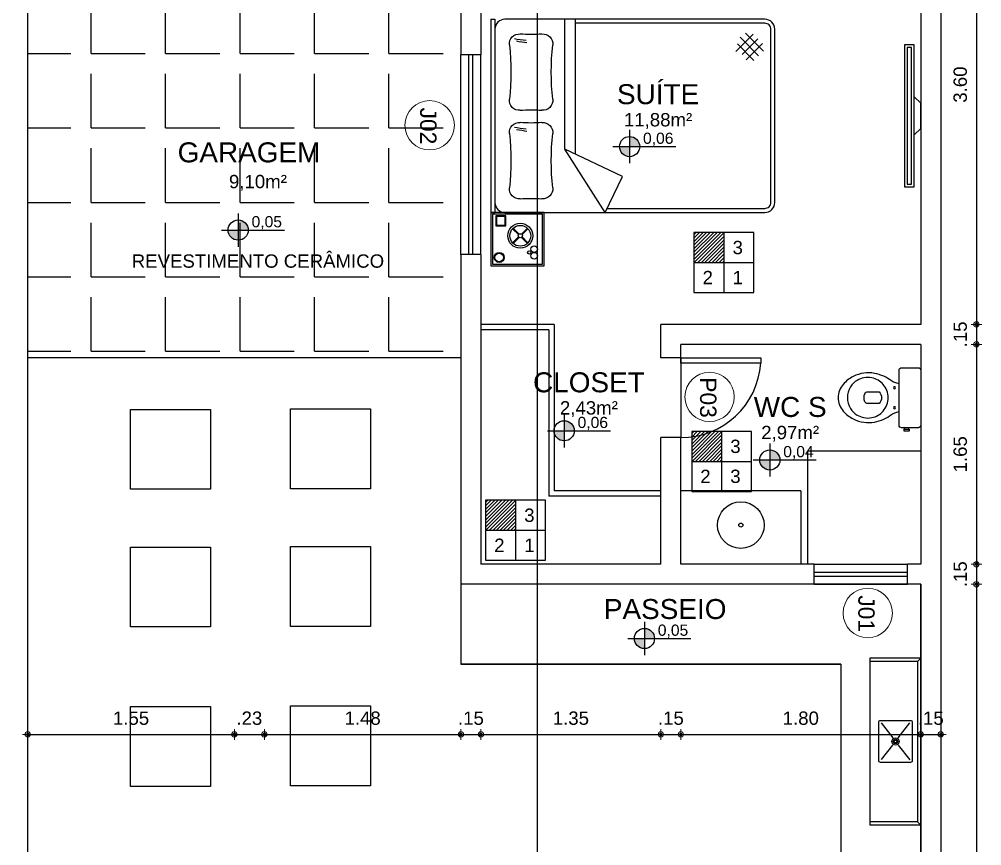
# Model space of a CAD drawing. Header units: millimetres. Extents: x 3724 to 8454, y 143 to 322.
# Drawn here: x 3729.35 to 3736.57, y 163.93 to 170.13 of the extents above; entities that cross this region are included whole.
import ezdxf
from ezdxf.enums import TextEntityAlignment as Align

# ---------------------------------------------------------------- set-up
doc = ezdxf.new("R2010")
doc.units = ezdxf.units.MM
doc.header["$LTSCALE"] = 20
doc.linetypes.add('DASHDOT2', pattern=[12.7, 6.35, -3.175, 0, -3.175])
doc.linetypes.add('HIDDEN', pattern=[9.525, 6.35, -3.175])
for name, color, linetype in [('0-COTAS', 8, 'Continuous'), ('a-pem-m', 6, 'Continuous'), ('A-PEN-08', 8, 'Continuous'), ('A-PEN-B', 5, 'Continuous'), ('A-PEN-C', 4, 'Continuous'), ('A-PEN-G', 3, 'Continuous'), ('A-PEN-M', 6, 'Continuous'), ('A-PEN-R', 1, 'Continuous'), ('BANHEIRO', 6, 'Continuous'), ('L-Texto', 30, 'Continuous'), ('MÓVEIS', 6, 'Continuous'), ('NIVEIS', 1, 'Continuous'), ('PEDRA CARIRI', 42, 'Continuous'), ('PROJEÇÃO COBERTA', 1, 'Continuous')]:
    doc.layers.add(name, color=color, linetype=linetype)
doc.layers.add('BLOCOS', color=4, linetype='Continuous', lineweight=9)
doc.layers.add('COTAS', color=53, linetype='Continuous', lineweight=9)
doc.styles.add('CARIMBO_DADOS', font='arial.ttf', dxfattribs={"height": 0.1})
doc.styles.add('REGUA80', font='arial.ttf', dxfattribs={"height": 1})
doc.styles.get("Standard").update_dxf_attribs({"font": 'ARIALUNI.TTF', "height": 0.3})
doc.styles.add('T20', font='PORT2', dxfattribs={"height": 0.2})
doc.styles.add('TEXT', font='arial.ttf')
doc.dimstyles.new('COTAS_EXTERNAS', dxfattribs={"dimtxt": 0.1, "dimasz": 0.01, "dimexe": 0, "dimexo": 0, "dimgap": 0.07, "dimtad": 1, "dimzin": 5, "dimdsep": 46, "dimtxsty": 'CARIMBO_DADOS', "dimblk1": 'CIRCULOS', "dimblk2": 'CIRCULOS', "dimsah": 1, "dimcen": 0, "dimse1": 1, "dimse2": 1, "dimclrd": 8, "dimclre": 8, "dimclrt": 230, "dimadec": 0, "dimazin": 0, "dimtfac": 100, "dimtix": 1, "dimtmove": 2, "dimatfit": 3, "dimldrblk": 'CIRCULOS', "dimfxl": 1, "dimtolj": 1, "dimtzin": 5, "dimarcsym": 0})
doc.dimstyles.get("Standard").update_dxf_attribs({"dimtxt": 0.18, "dimasz": 0.18, "dimexe": 0.18, "dimexo": 0.0625, "dimgap": 0.09, "dimtad": 0, "dimtih": 1, "dimtoh": 1, "dimdec": 4, "dimzin": 0, "dimdsep": 46, "dimtxsty": 'Standard', "dimcen": 0.09, "dimadec": 0, "dimazin": 0, "dimtfac": 1, "dimtdec": 4, "dimtofl": 0, "dimtmove": 0, "dimatfit": 3, "dimfxl": 1, "dimtolj": 1, "dimtzin": 0, "dimarcsym": 0})

# ---------------------------------------------------------------- blocks, each defined once
blk = doc.blocks.new('CamaCasal03')
at = {"layer": 'a-pem-m'}
for p, q in [((0, 0.725), (0.03, 0.725)), ((0, -0.725), (0, 0.725)), ((0.03, -0.725), (0.03, 0.725)), ((0.8563, 0.725), (0.5557, 0.2489)), ((0.8563, 0.725), (0.9866, 0.4548)), ((0.9866, 0.4548), (0.5557, 0.2489)), ((0.5557, 0.2489), (0.5557, -0.725)), ((0.6357, 0.2871), (0.6357, -0.725)), ((1.9734, -0.4155), (1.8489, -0.5401)), ((2.0387, -0.5433), (1.9146, -0.4192)), ((1.968, -0.614), (1.8369, -0.483)), ((2.0088, -0.4509), (1.8691, -0.5905)), ((2.0033, -0.5787), (1.8847, -0.46)), ((2.0441, -0.4862), (1.9099, -0.6205)), ((0, -0.725), (0.03, -0.725))]:
    blk.add_line(p, q, dxfattribs=at)
for points in [[(0.03, 0.65, -0.414214), (0.105, 0.725), (2.055, 0.725, -0.414214), (2.13, 0.65), (2.13, -0.65, -0.414214), (2.055, -0.725), (0.105, -0.725, -0.414214), (0.03, -0.65)], [(0.8707, 0.695), (2.055, 0.695, -0.414214), (2.1, 0.65), (2.1, -0.65, -0.414214), (2.055, -0.695), (0.6357, -0.695, -0.260729)]]:
    blk.add_lwpolyline(points, format="xyb", dxfattribs=at)
for centre, radius, start, end in [((0.2132, 0.5483), 0.075, 84.82719, 186.04557), ((0.301, 1.5181), 0.8988, 264.82719, 275.17281), ((0.3888, 0.5483), 0.075, 353.95443, 95.17281), ((-1.7863, 0.3366), 1.9357, 353.95443, 6.04557), ((2.3883, 0.3366), 1.9357, 173.95443, 186.04557), ((0.2132, 0.1248), 0.075, 173.95443, 275.17281), ((0.3511, -0.7948), 0.8988, 95.55336, 101.22803), ((0.3667, -0.7773), 0.8988, 96.1446, 101.22803), ((0.3888, 0.1248), 0.075, 264.82719, 6.04557), ((0.301, -0.845), 0.8988, 84.82719, 95.17281), ((0.2132, -0.1161), 0.075, 84.82719, 186.04557), ((0.301, 0.8537), 0.8988, 264.82719, 275.17281), ((0.3888, -0.1161), 0.075, 353.95443, 95.17281), ((-1.7863, -0.3279), 1.9357, 353.95443, 6.04557), ((2.3883, -0.3279), 1.9357, 173.95443, 186.04557), ((0.2132, -0.5397), 0.075, 173.95443, 275.17281), ((0.3511, -1.4593), 0.8988, 95.55336, 101.22803), ((0.3667, -1.4418), 0.8988, 96.1446, 101.22803), ((0.3888, -0.5397), 0.075, 264.82719, 6.04557), ((0.301, -1.5094), 0.8988, 84.82719, 95.17281)]:
    blk.add_arc(centre, radius, start, end, dxfattribs=at)
blk = doc.blocks.new('MesaCanto01')
at = {"layer": 'a-pem-m'}
for points in [[(0, -0.4), (0.4, -0.4), (0.4, 0), (0, 0)], [(0.0125, -0.3875), (0.3875, -0.3875), (0.3875, -0.0125), (0.0125, -0.0125)], [(0.0425, -0.095), (0.1075, -0.095), (0.1075, -0.03), (0.0425, -0.03)]]:
    blk.add_lwpolyline(points, close=True, dxfattribs=at)
for points in [[(0.0375, -0.1), (0.1125, -0.1), (0.1125, -0.025), (0.0375, -0.025), (0.0375, -0.1)], [(0.2072, -0.1664), (0.1628, -0.122)], [(0.2116, -0.162), (0.1672, -0.1176)], [(0.2288, -0.162), (0.2732, -0.1176)], [(0.2332, -0.1664), (0.2776, -0.122)], [(0.1628, -0.228), (0.2072, -0.1836)], [(0.1672, -0.2324), (0.2116, -0.188)], [(0.2732, -0.2324), (0.2288, -0.188)], [(0.2776, -0.228), (0.2332, -0.1836)]]:
    blk.add_lwpolyline(points, dxfattribs=at)
for centre, radius in [((0.2202, -0.175), 0.0937), ((0.2202, -0.175), 0.0781), ((0.2202, -0.175), 0.0156), ((0.2875, -0.3), 0.0125), ((0.325, -0.275), 0.025), ((0.0625, -0.3375), 0.0375), ((0.0625, -0.3375), 0.0325), ((0.325, -0.325), 0.025)]:
    blk.add_circle(centre, radius, dxfattribs=at)
blk = doc.blocks.new('Bacia01cx')
at = {"layer": 'a-pem-m'}
for p, q in [((0.124, -0.2365), (0.088, -0.2365)), ((0.088, -0.2365), (0.088, -0.2525)), ((0.088, -0.2525), (0.106, -0.2525)), ((0.091, -0.225), (0.091, -0.2365)), ((0.106, -0.2525), (0.124, -0.2525)), ((0.121, -0.2365), (0.121, -0.225)), ((0.124, -0.2525), (0.124, -0.2365))]:
    blk.add_line(p, q, dxfattribs=at)
for points in [[(0, 0), (0, -0.207, 0.418036), (0.018, -0.225), (0.1435, -0.225, 0.424217), (0.1625, -0.207), (0.1625, 0.2066, 0.430132), (0.1435, 0.225), (0.121, 0.225), (0.091, 0.225), (0.018, 0.225, 0.418036), (0, 0.207)], [(0.2445, 0, -0.18052), (0.282, 0.1, -0.167158), (0.367, 0.1495, -0.1), (0.427, 0.1495, -0.096291), (0.477, 0.13, -0.13332), (0.527, 0.081, -0.150886), (0.5505, 0, -0.150886), (0.527, -0.081, -0.13332), (0.477, -0.13, -0.096291), (0.427, -0.1495, -0.1), (0.367, -0.1495, -0.167158), (0.282, -0.1, -0.18052)], [(0.419, 0.03, 0.276984), (0.397, 0.0445), (0.312, 0.0445, 0.393258), (0.312, -0.0445), (0.397, -0.0445, 0.276984), (0.419, -0.03, 0.2)]]:
    blk.add_lwpolyline(points, format="xyb", close=True, dxfattribs=at)
blk.add_lwpolyline([(0.1625, 0.1028), (0.187, 0.1105, 0.060779), (0.22, 0.1265, -0.06199), (0.277, 0.1605, -0.067868), (0.347, 0.1825, -0.08648), (0.427, 0.1845, -0.085166), (0.507, 0.159, -0.098298), (0.582, 0.1, -0.182004), (0.62, 0, -0.182004), (0.582, -0.1, -0.098298), (0.507, -0.159, -0.085166), (0.427, -0.1845, -0.08648), (0.347, -0.1825, -0.067868), (0.277, -0.1605, -0.06199), (0.22, -0.1265, 0.060779), (0.187, -0.1105), (0.1625, -0.1028)], format="xyb", dxfattribs=at)
for centre in [(0.1977, 0.075), (0.1977, -0.075)]:
    blk.add_circle(centre, 0.0075, dxfattribs=at)
blk = doc.blocks.new('CIRCULOS')
at = {"layer": 'COTAS'}
for p, q in [((-4, 0), (4, 0)), ((0, 4), (0, -4))]:
    blk.add_line(p, q, dxfattribs=at)
for radius in [2, 1]:
    blk.add_circle((0, 0), radius, dxfattribs=at)
blk = doc.blocks.new('*D127')
at = {"layer": 'A-PEN-08', "color": 8, "lineweight": -2, "ltscale": 0.05}
blk.add_line((3728.9395, 170.382), (3728.9395, 166.052), dxfattribs=at)
at = {"layer": 'Defpoints', "color": 0, "ltscale": 0.05}
for p in [(3730.9591, 170.392), (3728.9395, 166.042), (3732.8091, 166.042)]:
    blk.add_point(p, dxfattribs=at)
at = {"layer": 'A-PEN-08', "color": 8, "lineweight": -2, "ltscale": 0.05, "xscale": 0.01, "yscale": 0.01, "zscale": 0.01}
for p, rotation in [((3728.9395, 170.392), 90), ((3728.9395, 166.042), 270)]:
    blk.add_blockref('CIRCULOS', p, dxfattribs=dict(at, rotation=rotation))
at = {"layer": 'A-PEN-08', "color": 230, "ltscale": 0.05, "insert": (3728.8184, 168.217), "char_height": 0.1, "attachment_point": 5, "rotation": 90, "style": 'CARIMBO_DADOS'}
blk.add_mtext('\\A1;4.35', dxfattribs=at)
blk = doc.blocks.new('*D128')
at = {"layer": 'A-PEN-08', "color": 8, "lineweight": -2, "ltscale": 0.05}
for p, q in [((3728.9395, 166.052), (3728.9395, 166.062)), ((3728.9395, 166.042), (3728.9395, 165.892)), ((3728.9395, 165.882), (3728.9395, 165.872))]:
    blk.add_line(p, q, dxfattribs=at)
at = {"layer": 'Defpoints', "color": 0, "ltscale": 0.05}
for p in [(3732.8091, 166.042), (3728.9395, 165.892), (3732.6591, 165.892)]:
    blk.add_point(p, dxfattribs=at)
at = {"layer": 'A-PEN-08', "color": 8, "lineweight": -2, "ltscale": 0.05, "xscale": 0.01, "yscale": 0.01, "zscale": 0.01}
for p, rotation in [((3728.9395, 166.042), 270), ((3728.9395, 165.892), 90)]:
    blk.add_blockref('CIRCULOS', p, dxfattribs=dict(at, rotation=rotation))
at = {"layer": 'A-PEN-08', "color": 230, "ltscale": 0.05, "insert": (3728.8184, 165.967), "char_height": 0.1, "attachment_point": 5, "rotation": 90, "style": 'CARIMBO_DADOS'}
blk.add_mtext('\\A1;.15', dxfattribs=at)
blk = doc.blocks.new('*D144')
at = {"layer": 'A-PEN-08', "color": 8, "lineweight": -2, "ltscale": 0.05}
blk.add_line((3736.5267, 171.432), (3736.5267, 167.852), dxfattribs=at)
at = {"layer": 'Defpoints', "color": 0, "ltscale": 0.05}
for p in [(3736.1091, 171.442), (3736.1091, 167.842), (3736.5267, 167.842)]:
    blk.add_point(p, dxfattribs=at)
at = {"layer": 'A-PEN-08', "color": 8, "lineweight": -2, "ltscale": 0.05, "xscale": 0.01, "yscale": 0.01, "zscale": 0.01}
for p, rotation in [((3736.5267, 171.442), 90), ((3736.5267, 167.842), 270)]:
    blk.add_blockref('CIRCULOS', p, dxfattribs=dict(at, rotation=rotation))
at = {"layer": 'A-PEN-08', "color": 230, "ltscale": 0.05, "insert": (3736.4056, 169.642), "char_height": 0.1, "attachment_point": 5, "rotation": 90, "style": 'CARIMBO_DADOS'}
blk.add_mtext('\\A1;3.60', dxfattribs=at)
blk = doc.blocks.new('*D145')
at = {"layer": 'A-PEN-08', "color": 8, "lineweight": -2, "ltscale": 0.05}
for p, q in [((3736.5267, 167.852), (3736.5267, 167.862)), ((3736.5267, 167.842), (3736.5267, 167.692)), ((3736.5267, 167.682), (3736.5267, 167.672))]:
    blk.add_line(p, q, dxfattribs=at)
at = {"layer": 'Defpoints', "color": 0, "ltscale": 0.05}
for p in [(3736.1091, 167.842), (3736.1091, 167.692), (3736.5267, 167.692)]:
    blk.add_point(p, dxfattribs=at)
at = {"layer": 'A-PEN-08', "color": 8, "lineweight": -2, "ltscale": 0.05, "xscale": 0.01, "yscale": 0.01, "zscale": 0.01}
for p, rotation in [((3736.5267, 167.842), 270), ((3736.5267, 167.692), 90)]:
    blk.add_blockref('CIRCULOS', p, dxfattribs=dict(at, rotation=rotation))
at = {"layer": 'A-PEN-08', "color": 230, "ltscale": 0.05, "insert": (3736.4056, 167.767), "char_height": 0.1, "attachment_point": 5, "rotation": 90, "style": 'CARIMBO_DADOS'}
blk.add_mtext('\\A1;.15', dxfattribs=at)
blk = doc.blocks.new('*D146')
at = {"layer": 'A-PEN-08', "color": 8, "lineweight": -2, "ltscale": 0.05}
blk.add_line((3736.5267, 167.682), (3736.5267, 166.052), dxfattribs=at)
at = {"layer": 'Defpoints', "color": 0, "ltscale": 0.05}
for p in [(3736.1091, 167.692), (3736.1091, 166.042), (3736.5267, 166.042)]:
    blk.add_point(p, dxfattribs=at)
at = {"layer": 'A-PEN-08', "color": 8, "lineweight": -2, "ltscale": 0.05, "xscale": 0.01, "yscale": 0.01, "zscale": 0.01}
for p, rotation in [((3736.5267, 167.692), 90), ((3736.5267, 166.042), 270)]:
    blk.add_blockref('CIRCULOS', p, dxfattribs=dict(at, rotation=rotation))
at = {"layer": 'A-PEN-08', "color": 230, "ltscale": 0.05, "insert": (3736.4056, 166.867), "char_height": 0.1, "attachment_point": 5, "rotation": 90, "style": 'CARIMBO_DADOS'}
blk.add_mtext('\\A1;1.65', dxfattribs=at)
blk = doc.blocks.new('*D147')
at = {"layer": 'A-PEN-08', "color": 8, "lineweight": -2, "ltscale": 0.05}
for p, q in [((3736.5267, 166.052), (3736.5267, 166.062)), ((3736.5267, 166.042), (3736.5267, 165.892)), ((3736.5267, 165.882), (3736.5267, 165.872))]:
    blk.add_line(p, q, dxfattribs=at)
at = {"layer": 'Defpoints', "color": 0, "ltscale": 0.05}
for p in [(3736.1091, 166.042), (3736.1091, 165.892), (3736.5267, 165.892)]:
    blk.add_point(p, dxfattribs=at)
at = {"layer": 'A-PEN-08', "color": 8, "lineweight": -2, "ltscale": 0.05, "xscale": 0.01, "yscale": 0.01, "zscale": 0.01}
for p, rotation in [((3736.5267, 166.042), 270), ((3736.5267, 165.892), 90)]:
    blk.add_blockref('CIRCULOS', p, dxfattribs=dict(at, rotation=rotation))
at = {"layer": 'A-PEN-08', "color": 230, "ltscale": 0.05, "insert": (3736.4056, 165.967), "char_height": 0.1, "attachment_point": 5, "rotation": 90, "style": 'CARIMBO_DADOS'}
blk.add_mtext('\\A1;.15', dxfattribs=at)
blk = doc.blocks.new('*D148')
at = {"layer": 'A-PEN-08', "color": 8, "lineweight": -2, "ltscale": 0.05}
blk.add_line((3736.5267, 165.882), (3736.5267, 159.052), dxfattribs=at)
at = {"layer": 'Defpoints', "color": 0, "ltscale": 0.05}
for p in [(3736.1091, 165.892), (3736.1091, 159.042), (3736.5267, 159.042)]:
    blk.add_point(p, dxfattribs=at)
at = {"layer": 'A-PEN-08', "color": 8, "lineweight": -2, "ltscale": 0.05, "xscale": 0.01, "yscale": 0.01, "zscale": 0.01}
for p, rotation in [((3736.5267, 165.892), 90), ((3736.5267, 159.042), 270)]:
    blk.add_blockref('CIRCULOS', p, dxfattribs=dict(at, rotation=rotation))
at = {"layer": 'A-PEN-08', "color": 230, "ltscale": 0.05, "insert": (3736.4056, 162.467), "char_height": 0.1, "attachment_point": 5, "rotation": 90, "style": 'CARIMBO_DADOS'}
blk.add_mtext('\\A1;6.85', dxfattribs=at)
blk = doc.blocks.new('cotas')
at = {"layer": 'L-Texto'}
h = blk.add_hatch(color=6, dxfattribs=at)
h.paths.add_polyline_path([(0.135, 0, 0.414214), (0, 0.135), (0, 0)])
h.paths.add_polyline_path([(0, 0), (-0.135, 0, 0.414214), (0, -0.135)])
for p, q in [((0, 0.223), (0, -0.223)), ((-0.223, 0), (0.621, 0))]:
    blk.add_line(p, q, dxfattribs=at)
blk.add_circle((0, 0), 0.135, dxfattribs=at)
at = {"layer": 'L-Texto', "color": 6, "style": 'T20'}
blk.add_attdef('COTA', (0.167, 0.038), '', height=0.15, dxfattribs=at)
blk = doc.blocks.new('*D670')
at = {"layer": '0-COTAS', "color": 8, "lineweight": -2, "ltscale": 0.05}
for p, q in [((3732.6491, 164.7648), (3732.6391, 164.7648)), ((3732.6591, 164.7648), (3732.8091, 164.7648)), ((3732.8191, 164.7648), (3732.8291, 164.7648))]:
    blk.add_line(p, q, dxfattribs=at)
at = {"layer": 'Defpoints', "color": 0, "ltscale": 0.05}
for p in [(3732.8091, 166.042), (3732.6591, 165.892), (3732.8091, 164.7648)]:
    blk.add_point(p, dxfattribs=at)
at = {"layer": '0-COTAS', "color": 8, "lineweight": -2, "ltscale": 0.05, "xscale": 0.01, "yscale": 0.01, "zscale": 0.01}
blk.add_blockref('CIRCULOS', (3732.6591, 164.7648), dxfattribs=at)
at = {"layer": '0-COTAS', "color": 8, "lineweight": -2, "ltscale": 0.05, "xscale": 0.01, "yscale": 0.01, "zscale": 0.01, "rotation": 180}
blk.add_blockref('CIRCULOS', (3732.8091, 164.7648), dxfattribs=at)
at = {"layer": '0-COTAS', "color": 230, "ltscale": 0.05, "insert": (3732.7341, 164.8859), "char_height": 0.1, "attachment_point": 5, "style": 'CARIMBO_DADOS'}
blk.add_mtext('\\A1;.15', dxfattribs=at)
blk = doc.blocks.new('*D671')
at = {"layer": '0-COTAS', "color": 8, "lineweight": -2, "ltscale": 0.05}
blk.add_line((3732.8191, 164.7648), (3734.1491, 164.7648), dxfattribs=at)
at = {"layer": 'Defpoints', "color": 0, "ltscale": 0.05}
for p in [(3732.8091, 166.042), (3734.1591, 166.042), (3734.1591, 164.7648)]:
    blk.add_point(p, dxfattribs=at)
at = {"layer": '0-COTAS', "color": 8, "lineweight": -2, "ltscale": 0.05, "xscale": 0.01, "yscale": 0.01, "zscale": 0.01, "rotation": 180}
blk.add_blockref('CIRCULOS', (3732.8091, 164.7648), dxfattribs=at)
at = {"layer": '0-COTAS', "color": 8, "lineweight": -2, "ltscale": 0.05, "xscale": 0.01, "yscale": 0.01, "zscale": 0.01}
blk.add_blockref('CIRCULOS', (3734.1591, 164.7648), dxfattribs=at)
at = {"layer": '0-COTAS', "color": 230, "ltscale": 0.05, "insert": (3733.4841, 164.8859), "char_height": 0.1, "attachment_point": 5, "style": 'CARIMBO_DADOS'}
blk.add_mtext('\\A1;1.35', dxfattribs=at)
blk = doc.blocks.new('*D672')
at = {"layer": '0-COTAS', "color": 8, "lineweight": -2, "ltscale": 0.05}
for p, q in [((3734.1491, 164.7648), (3734.1391, 164.7648)), ((3734.1591, 164.7648), (3734.3091, 164.7648)), ((3734.3191, 164.7648), (3734.3291, 164.7648))]:
    blk.add_line(p, q, dxfattribs=at)
at = {"layer": 'Defpoints', "color": 0, "ltscale": 0.05}
for p in [(3734.1591, 166.042), (3734.3091, 166.042), (3734.3091, 164.7648)]:
    blk.add_point(p, dxfattribs=at)
at = {"layer": '0-COTAS', "color": 8, "lineweight": -2, "ltscale": 0.05, "xscale": 0.01, "yscale": 0.01, "zscale": 0.01}
blk.add_blockref('CIRCULOS', (3734.1591, 164.7648), dxfattribs=at)
at = {"layer": '0-COTAS', "color": 8, "lineweight": -2, "ltscale": 0.05, "xscale": 0.01, "yscale": 0.01, "zscale": 0.01, "rotation": 180}
blk.add_blockref('CIRCULOS', (3734.3091, 164.7648), dxfattribs=at)
at = {"layer": '0-COTAS', "color": 230, "ltscale": 0.05, "insert": (3734.2341, 164.8859), "char_height": 0.1, "attachment_point": 5, "style": 'CARIMBO_DADOS'}
blk.add_mtext('\\A1;.15', dxfattribs=at)
blk = doc.blocks.new('*D673')
at = {"layer": '0-COTAS', "color": 8, "lineweight": -2, "ltscale": 0.05}
blk.add_line((3734.3191, 164.7648), (3736.0991, 164.7648), dxfattribs=at)
at = {"layer": 'Defpoints', "color": 0, "ltscale": 0.05}
for p in [(3734.3091, 166.042), (3736.1091, 165.892), (3736.1091, 164.7648)]:
    blk.add_point(p, dxfattribs=at)
at = {"layer": '0-COTAS', "color": 8, "lineweight": -2, "ltscale": 0.05, "xscale": 0.01, "yscale": 0.01, "zscale": 0.01, "rotation": 180}
blk.add_blockref('CIRCULOS', (3734.3091, 164.7648), dxfattribs=at)
at = {"layer": '0-COTAS', "color": 8, "lineweight": -2, "ltscale": 0.05, "xscale": 0.01, "yscale": 0.01, "zscale": 0.01}
blk.add_blockref('CIRCULOS', (3736.1091, 164.7648), dxfattribs=at)
at = {"layer": '0-COTAS', "color": 230, "ltscale": 0.05, "insert": (3735.2091, 164.8859), "char_height": 0.1, "attachment_point": 5, "style": 'CARIMBO_DADOS'}
blk.add_mtext('\\A1;1.80', dxfattribs=at)
blk = doc.blocks.new('*D674')
at = {"layer": '0-COTAS', "color": 8, "lineweight": -2, "ltscale": 0.05}
for p, q in [((3736.0991, 164.7648), (3736.0891, 164.7648)), ((3736.1091, 164.7648), (3736.2591, 164.7648)), ((3736.2691, 164.7648), (3736.2791, 164.7648))]:
    blk.add_line(p, q, dxfattribs=at)
at = {"layer": 'Defpoints', "color": 0, "ltscale": 0.05}
for p in [(3736.1091, 165.892), (3736.2591, 164.7648), (3736.2591, 164.762)]:
    blk.add_point(p, dxfattribs=at)
at = {"layer": '0-COTAS', "color": 8, "lineweight": -2, "ltscale": 0.05, "xscale": 0.01, "yscale": 0.01, "zscale": 0.01}
blk.add_blockref('CIRCULOS', (3736.1091, 164.7648), dxfattribs=at)
at = {"layer": '0-COTAS', "color": 8, "lineweight": -2, "ltscale": 0.05, "xscale": 0.01, "yscale": 0.01, "zscale": 0.01, "rotation": 180}
blk.add_blockref('CIRCULOS', (3736.2591, 164.7648), dxfattribs=at)
at = {"layer": '0-COTAS', "color": 230, "ltscale": 0.05, "insert": (3736.1841, 164.8859), "char_height": 0.1, "attachment_point": 5, "style": 'CARIMBO_DADOS'}
blk.add_mtext('\\A1;.15', dxfattribs=at)
blk = doc.blocks.new('*D678')
at = {"layer": '0-COTAS', "color": 8, "lineweight": -2, "ltscale": 0.05}
blk.add_line((3729.4191, 164.7648), (3730.9491, 164.7648), dxfattribs=at)
at = {"layer": 'Defpoints', "color": 0, "ltscale": 0.05}
for p in [(3729.4091, 170.392), (3730.9591, 170.392), (3730.9591, 164.7648)]:
    blk.add_point(p, dxfattribs=at)
at = {"layer": '0-COTAS', "color": 8, "lineweight": -2, "ltscale": 0.05, "xscale": 0.01, "yscale": 0.01, "zscale": 0.01, "rotation": 180}
blk.add_blockref('CIRCULOS', (3729.4091, 164.7648), dxfattribs=at)
at = {"layer": '0-COTAS', "color": 8, "lineweight": -2, "ltscale": 0.05, "xscale": 0.01, "yscale": 0.01, "zscale": 0.01}
blk.add_blockref('CIRCULOS', (3730.9591, 164.7648), dxfattribs=at)
at = {"layer": '0-COTAS', "color": 230, "ltscale": 0.05, "insert": (3730.1841, 164.8859), "char_height": 0.1, "attachment_point": 5, "style": 'CARIMBO_DADOS'}
blk.add_mtext('\\A1;1.55', dxfattribs=at)
blk = doc.blocks.new('*D679')
at = {"layer": '0-COTAS', "color": 8, "lineweight": -2, "ltscale": 0.05}
for p, q in [((3730.9491, 164.7648), (3730.9391, 164.7648)), ((3730.9591, 164.7648), (3731.1841, 164.7648)), ((3731.1941, 164.7648), (3731.2041, 164.7648))]:
    blk.add_line(p, q, dxfattribs=at)
at = {"layer": 'Defpoints', "color": 0, "ltscale": 0.05}
for p in [(3730.9591, 170.392), (3731.1841, 168.965), (3731.1841, 164.7648)]:
    blk.add_point(p, dxfattribs=at)
at = {"layer": '0-COTAS', "color": 8, "lineweight": -2, "ltscale": 0.05, "xscale": 0.01, "yscale": 0.01, "zscale": 0.01}
blk.add_blockref('CIRCULOS', (3730.9591, 164.7648), dxfattribs=at)
at = {"layer": '0-COTAS', "color": 8, "lineweight": -2, "ltscale": 0.05, "xscale": 0.01, "yscale": 0.01, "zscale": 0.01, "rotation": 180}
blk.add_blockref('CIRCULOS', (3731.1841, 164.7648), dxfattribs=at)
at = {"layer": '0-COTAS', "color": 230, "ltscale": 0.05, "insert": (3731.0716, 164.8859), "char_height": 0.1, "attachment_point": 5, "style": 'CARIMBO_DADOS'}
blk.add_mtext('\\A1;.23', dxfattribs=at)
blk = doc.blocks.new('*D680')
at = {"layer": '0-COTAS', "color": 8, "lineweight": -2, "ltscale": 0.05}
blk.add_line((3731.1941, 164.7648), (3732.6491, 164.7648), dxfattribs=at)
at = {"layer": 'Defpoints', "color": 0, "ltscale": 0.05}
for p in [(3731.1841, 168.965), (3732.6591, 164.7648), (3732.6591, 164.7648)]:
    blk.add_point(p, dxfattribs=at)
at = {"layer": '0-COTAS', "color": 8, "lineweight": -2, "ltscale": 0.05, "xscale": 0.01, "yscale": 0.01, "zscale": 0.01, "rotation": 180}
blk.add_blockref('CIRCULOS', (3731.1841, 164.7648), dxfattribs=at)
at = {"layer": '0-COTAS', "color": 8, "lineweight": -2, "ltscale": 0.05, "xscale": 0.01, "yscale": 0.01, "zscale": 0.01}
blk.add_blockref('CIRCULOS', (3732.6591, 164.7648), dxfattribs=at)
at = {"layer": '0-COTAS', "color": 230, "ltscale": 0.05, "insert": (3731.9216, 164.8859), "char_height": 0.1, "attachment_point": 5, "style": 'CARIMBO_DADOS'}
blk.add_mtext('\\A1;1.48', dxfattribs=at)

msp = doc.modelspace()

# ---------------------------------------------------------------- hatches: boundary and pattern name
h = msp.add_hatch()
h.set_pattern_fill('ANSI31', color=230, scale=0.15, style=0)
h.set_pattern_definition([(45, (1199.864001, -563.833475), (-0.01325825215, 0.01325825215), [])])
h.paths.add_polyline_path([(3734.4073, 168.5314), (3734.4073, 168.3064), (3734.6323, 168.3064), (3734.6323, 168.5314)])
h = msp.add_hatch()
h.set_pattern_fill('ANSI31', color=230, scale=0.15, style=0)
h.set_pattern_definition([(45, (1199.846954, -565.325784), (-0.01325825215, 0.01325825215), [])])
h.paths.add_polyline_path([(3734.3903, 167.0391), (3734.3903, 166.8141), (3734.6153, 166.8141), (3734.6153, 167.0391)])
h = msp.add_hatch()
h.set_pattern_fill('ANSI31', color=230, scale=0.15, style=0)
h.set_pattern_definition([(45, (1198.300807, -565.842806), (-0.01325825215, 0.01325825215), [])])
h.paths.add_polyline_path([(3732.8441, 166.5221), (3732.8441, 166.2971), (3733.0691, 166.2971), (3733.0691, 166.5221)])
at = {"layer": 'A-PEN-C', "ltscale": 0.05}
h = msp.add_hatch(dxfattribs=at)
h.set_pattern_fill('ANGLE', color=256, scale=0.08, style=0)
h.set_pattern_definition([(0, (-507.4966, 0), (0, 0.5588), [0.4064, -0.1524]), (90, (-507.4966, 0), (-0.5588, 3e-17), [0.4064, -0.1524])])
h.paths.add_polyline_path([(3729.4091, 170.392), (3732.6591, 170.392), (3732.6591, 167.592), (3729.4091, 167.592)])

# ---------------------------------------------------------------- linework, layer by layer
at = {"color": 230}
for p, q in [((3734.6323, 168.5314), (3734.6323, 168.0814)), ((3734.4073, 168.3064), (3734.8573, 168.3064)), ((3734.6153, 167.0391), (3734.6153, 166.5891)), ((3734.3903, 166.8141), (3734.8403, 166.8141)), ((3733.0691, 166.5221), (3733.0691, 166.0721)), ((3732.8441, 166.2971), (3733.2941, 166.2971))]:
    msp.add_line(p, q, dxfattribs=at)
for points in [[(3734.4073, 168.0814), (3734.8573, 168.0814), (3734.8573, 168.5314), (3734.4073, 168.5314)], [(3734.3903, 166.5891), (3734.8403, 166.5891), (3734.8403, 167.0391), (3734.3903, 167.0391)], [(3732.8441, 166.0721), (3733.2941, 166.0721), (3733.2941, 166.5221), (3732.8441, 166.5221)]]:
    msp.add_lwpolyline(points, close=True, dxfattribs=at)
at = {"ltscale": 0.05}
msp.add_lwpolyline([(3732.6591, 165.892), (3732.6591, 165.292), (3735.5091, 165.292), (3735.5091, 161.6859), (3736.1091, 161.6859), (3736.1091, 165.892), (3732.6591, 165.892)], dxfattribs=at)
at = {"layer": 'a-pem-m'}
for p, q in [((3735.726, 165.3367), (3735.726, 164.0829)), ((3736.1091, 165.3367), (3735.726, 165.3367)), ((3736.0847, 165.3123), (3735.726, 165.3123)), ((3736.0847, 165.3123), (3736.1091, 165.3367)), ((3736.0847, 165.3123), (3736.0847, 164.1073)), ((3736.1091, 165.3367), (3736.1091, 164.0829)), ((3735.8125, 164.8505), (3735.8988, 164.7388)), ((3735.9403, 164.7388), (3736.0266, 164.8505)), ((3735.8141, 164.5754), (3735.8988, 164.6851)), ((3735.9403, 164.6851), (3736.0266, 164.5734)), ((3736.0847, 164.1073), (3735.726, 164.1073)), ((3736.1091, 164.0829), (3735.726, 164.0829)), ((3736.0847, 164.1073), (3736.1091, 164.0829))]:
    msp.add_line(p, q, dxfattribs=at)
msp.add_lwpolyline([(3735.7936, 164.7463), (3735.7936, 164.8568, -0.414214), (3735.8062, 164.8694), (3736.0329, 164.8694, -0.414214), (3736.0455, 164.8568), (3736.0455, 164.5671, -0.414214), (3736.0329, 164.5545), (3735.8062, 164.5545, -0.414214), (3735.7936, 164.5671), (3735.7936, 164.7463)], format="xyb", dxfattribs=at)
for radius in [0.0272, 0.0167, 0.0102]:
    msp.add_circle((3735.9196, 164.7119), radius, dxfattribs=at)
at = {"layer": 'A-PEN-B', "ltscale": 0.05}
for p, q in [((3736.2591, 183.542), (3736.2591, 158.542)), ((3729.4091, 159.042), (3729.4091, 177.292)), ((3732.8091, 171.442), (3732.8091, 169.8657)), ((3736.1091, 171.442), (3736.1091, 167.842)), ((3732.6591, 170.392), (3732.6591, 169.8657)), ((3732.8091, 169.8657), (3732.6591, 169.8657)), ((3732.6591, 168.3657), (3732.6591, 165.892)), ((3732.8091, 168.3657), (3732.6591, 168.3657)), ((3732.8091, 168.3657), (3732.8091, 166.042)), ((3734.1591, 167.592), (3734.1591, 167.842)), ((3736.1091, 167.842), (3734.1591, 167.842)), ((3734.3091, 167.592), (3734.3091, 167.692)), ((3736.1091, 167.692), (3734.3091, 167.692)), ((3736.1091, 167.692), (3736.1091, 166.042)), ((3734.3091, 167.592), (3734.1591, 167.592)), ((3734.1591, 166.042), (3734.1591, 166.992)), ((3734.3091, 166.992), (3734.1591, 166.992)), ((3734.3091, 166.042), (3734.3091, 166.992)), ((3734.1591, 166.042), (3732.8091, 166.042)), ((3735.3091, 166.042), (3734.3091, 166.042)), ((3735.3091, 165.892), (3735.3091, 166.042)), ((3736.1091, 166.042), (3736.0091, 166.042)), ((3736.0091, 165.892), (3736.0091, 166.042)), ((3735.3091, 165.892), (3732.6591, 165.892)), ((3736.1091, 165.892), (3736.0091, 165.892)), ((3736.1091, 165.892), (3736.1091, 159.042))]:
    msp.add_line(p, q, dxfattribs=at)
at = {"layer": 'A-PEN-C', "ltscale": 0.05}
for p, q in [((3734.3091, 167.592), (3734.3091, 166.992)), ((3735.2591, 166.892), (3735.2591, 166.042)), ((3735.2591, 166.892), (3736.1091, 166.892)), ((3732.6591, 165.892), (3732.6591, 165.292)), ((3735.5091, 165.292), (3732.6591, 165.292)), ((3735.5091, 165.292), (3735.5091, 161.6859))]:
    msp.add_line(p, q, dxfattribs=at)
at = {"layer": 'A-PEN-G', "ltscale": 0.05}
for p, q in [((3732.6591, 168.3657), (3732.6591, 169.8657)), ((3732.7191, 168.3657), (3732.7191, 169.8657)), ((3732.7491, 168.3657), (3732.7491, 169.8657)), ((3732.8091, 168.3657), (3732.8091, 169.8657)), ((3735.3091, 166.042), (3736.0091, 166.042)), ((3735.3091, 165.892), (3736.0091, 165.892))]:
    msp.add_line(p, q, dxfattribs=at)
at = {"layer": 'A-PEN-G', "linetype": 'HIDDEN', "ltscale": 0.05}
for p, q in [((3735.3091, 165.982), (3736.0091, 165.982)), ((3735.3091, 165.952), (3736.0091, 165.952))]:
    msp.add_line(p, q, dxfattribs=at)
at = {"layer": 'A-PEN-G', "ltscale": 0.05}
msp.add_lwpolyline([(3734.3091, 167.592), (3734.9091, 167.592), (3734.9091, 167.552), (3734.3091, 167.552)], close=True, dxfattribs=at)
msp.add_arc((3734.3091, 167.5934), 0.6014, 270, 356.05013, dxfattribs=at)
at = {"layer": 'A-PEN-M', "ltscale": 0.05}
for p, q in [((3733.3591, 167.842), (3732.8091, 167.842)), ((3733.3591, 167.842), (3733.3591, 166.592)), ((3733.3191, 167.802), (3732.8091, 167.802)), ((3733.3191, 167.802), (3733.3191, 166.552)), ((3734.1591, 166.552), (3733.3191, 166.552)), ((3734.1591, 166.592), (3733.3591, 166.592)), ((3735.2091, 166.592), (3734.3091, 166.592)), ((3735.2091, 166.592), (3735.2091, 166.042))]:
    msp.add_line(p, q, dxfattribs=at)
for radius in [0.175, 0.015]:
    msp.add_circle((3734.7591, 166.3358), radius, dxfattribs=at)
at = {"layer": 'A-PEN-R', "linetype": 'DASHDOT2', "ltscale": 0.3}
msp.add_line((3733.2299, 184.8933), (3733.2299, 155.8805), dxfattribs=at)
at = {"layer": 'BLOCOS'}
for centre in [(3732.4245, 169.3365), (3734.5244, 167.2981), (3735.7116, 165.6757)]:
    msp.add_circle(centre, 0.1854, dxfattribs=at)
at = {"layer": 'MÓVEIS'}
for p, q in [((3736.0591, 169.5508), (3736.1091, 169.5024)), ((3736.1091, 169.3127), (3736.1091, 169.5024)), ((3736.0591, 169.2642), (3736.1091, 169.3127))]:
    msp.add_line(p, q, dxfattribs=at)
for points in [[(3736.0591, 169.9413), (3735.988, 169.9413), (3735.988, 168.8737), (3736.0591, 168.8737)], [(3736.0391, 169.9213), (3736.008, 169.9213), (3736.008, 168.8937), (3736.0391, 168.8937)]]:
    msp.add_lwpolyline(points, close=True, dxfattribs=at)
at = {"layer": 'PEDRA CARIRI', "ltscale": 0.05}
for points in [[(3730.7808, 166.6045), (3730.1808, 166.6045), (3730.1808, 167.2045), (3730.7808, 167.2045)], [(3731.9808, 166.6082), (3731.3808, 166.6082), (3731.3808, 167.2082), (3731.9808, 167.2082)], [(3730.7808, 165.5713), (3730.1808, 165.5713), (3730.1808, 166.1713), (3730.7808, 166.1713)], [(3731.9808, 165.5749), (3731.3808, 165.5749), (3731.3808, 166.1749), (3731.9808, 166.1749)], [(3730.7808, 164.3749), (3730.1808, 164.3749), (3730.1808, 164.9749), (3730.7808, 164.9749)], [(3731.9808, 164.3786), (3731.3808, 164.3786), (3731.3808, 164.9786), (3731.9808, 164.9786)]]:
    msp.add_lwpolyline(points, close=True, dxfattribs=at)
at = {"layer": 'PROJEÇÃO COBERTA', "linetype": 'HIDDEN', "ltscale": 0.05}
msp.add_line((3732.6591, 167.592), (3729.4091, 167.592), dxfattribs=at)

# ---------------------------------------------------------------- block references
at = {"xscale": -1, "rotation": 180}
msp.add_blockref('CamaCasal03', (3732.8841, 169.4075), dxfattribs=at)
msp.add_blockref('MesaCanto01', (3732.8841, 168.6825))
at = {"layer": 'BANHEIRO', "xscale": -1}
msp.add_blockref('Bacia01cx', (3736.1091, 167.292), dxfattribs=at)
at = {"layer": 'NIVEIS', "color": 1}
ref = msp.add_blockref('cotas', (3733.9248, 169.1766), dxfattribs=dict(at, xscale=0.5599999999976717, yscale=0.5599999999994907, zscale=0.5599999999994907))
ref.add_attrib('COTA', '0,06', (3734.0253, 169.1973), dxfattribs={"color": 1, "height": 0.084, "style": 'TEXT'})
ref = msp.add_blockref('cotas', (3730.9878, 168.5502), dxfattribs=dict(at, xscale=0.5599999999976717, yscale=0.5599999999994907, zscale=0.5599999999994907))
ref.add_attrib('COTA', '0,05', (3731.0882, 168.5709), dxfattribs={"color": 1, "height": 0.084, "style": 'TEXT'})
ref = msp.add_blockref('cotas', (3733.4338, 167.0438), dxfattribs=dict(at, xscale=0.5599999999976717, yscale=0.5599999999994907, zscale=0.5599999999994907))
ref.add_attrib('COTA', '0,06', (3733.5342, 167.0645), dxfattribs={"color": 1, "height": 0.084, "style": 'TEXT'})
ref = msp.add_blockref('cotas', (3734.9768, 166.8245), dxfattribs=dict(at, xscale=0.5599999999976717, yscale=0.5599999999994907, zscale=0.5599999999994907))
ref.add_attrib('COTA', '0,04', (3735.0773, 166.8452), dxfattribs={"color": 1, "height": 0.084, "style": 'TEXT'})
ref = msp.add_blockref('cotas', (3734.0358, 165.4843), dxfattribs=dict(at, xscale=0.5599999999976717, yscale=0.5599999999994907, zscale=0.5599999999994907))
ref.add_attrib('COTA', '0,05', (3734.1362, 165.505), dxfattribs={"color": 1, "height": 0.084, "style": 'TEXT'})

# ---------------------------------------------------------------- texts
at = {"color": 230, "attachment_point": 5, "style": 'CARIMBO_DADOS'}
for s, insert, char_height in [('SUÍTE', (3734.1382, 169.569), 0.15), ('11,88m²', (3734.1382, 169.369), 0.1), ('GARAGEM ', (3731.0691, 169.1324), 0.15), ('9,10m²', (3731.136, 168.9049), 0.1), ('3', (3734.7359, 168.4185), 0.1), ('REVESTIMENTO CERÂMICO', (3731.136, 168.3167), 0.1), ('2', (3734.5109, 168.1935), 0.1), ('1', (3734.7359, 168.1935), 0.1), ('CLOSET', (3733.6193, 167.4064), 0.15), ('2,43m²', (3733.6193, 167.2064), 0.1), ('WC S', (3735.1293, 167.2214), 0.15), ('2,97m²', (3735.1293, 167.0214), 0.1), ('3', (3734.7188, 166.9262), 0.1), ('2', (3734.4938, 166.7012), 0.1), ('3', (3734.7188, 166.7012), 0.1), ('3', (3733.1727, 166.4091), 0.1), ('2', (3732.9477, 166.1841), 0.1), ('1', (3733.1727, 166.1841), 0.1), ('PASSEIO', (3734.1913, 165.7047), 0.15)]:
    msp.add_mtext(s, dxfattribs=dict(at, insert=insert, char_height=char_height))
at = {"layer": 'BLOCOS', "style": 'REGUA80'}
for s, p in [('J02', (3732.3532, 169.3316)), ('P03', (3734.4532, 167.2931)), ('J01', (3735.6403, 165.6707))]:
    msp.add_text(s, height=0.12256, rotation=270, dxfattribs=at).set_placement(p, align=Align.CENTER)

# ---------------------------------------------------------------- dimensions: what is measured, and where the dimension line sits
at = {"layer": '0-COTAS', "ltscale": 0.05}
for base, p1, p2, picture, middle in [((3730.9591, 164.7648), (3729.4091, 170.392), (3730.9591, 170.392), '*D678', (3730.1841, 164.8859)), ((3731.1841252955, 164.7648231336), (3730.9591252955, 170.3920072891), (3731.1841252955, 168.9649711875), '*D679', (3731.0716252955, 164.8859145388)), ((3732.6591252955, 164.7648231336), (3731.1841252955, 168.9649711875), (3732.6591252955, 164.7648231336), '*D680', (3731.9216252955, 164.8858804324)), ((3732.8091, 164.7648), (3732.6591, 165.892), (3732.8091, 166.042), '*D670', (3732.7341, 164.8859)), ((3734.1591, 164.7648), (3732.8091, 166.042), (3734.1591, 166.042), '*D671', (3733.4841, 164.8859)), ((3734.3091, 164.7648), (3734.1591, 166.042), (3734.3091, 166.042), '*D672', (3734.2341, 164.8859)), ((3736.1091, 164.7648), (3734.3091, 166.042), (3736.1091, 165.892), '*D673', (3735.2091, 164.8859)), ((3736.2591, 164.7648), (3736.1091, 165.892), (3736.2591, 164.762), '*D674', (3736.1841, 164.8859))]:
    dim = msp.add_linear_dim(base=base, p1=p1, p2=p2, dimstyle='Standard', override={"dimtxt": 0.1, "dimasz": 0.01, "dimexe": 0, "dimexo": 0, "dimgap": 0.07, "dimtad": 1, "dimtih": 0, "dimtoh": 0, "dimdec": 2, "dimzin": 5, "dimtxsty": 'CARIMBO_DADOS', "dimblk1": 'CIRCULOS', "dimblk2": 'CIRCULOS', "dimsah": 1, "dimcen": 0, "dimse1": 1, "dimse2": 1, "dimclrd": 8, "dimclre": 8, "dimclrt": 230, "dimtfac": 100, "dimtdec": 2, "dimtix": 1, "dimtofl": 1, "dimtmove": 2, "dimldrblk": 'CIRCULOS', "dimtzin": 5}, dxfattribs=at)
    dim.commit()
    dim.dimension.update_dxf_attribs({"geometry": picture, "text_midpoint": middle})
at = {"layer": 'A-PEN-08', "ltscale": 0.05}
for base, p1, p2, picture, middle in [((3736.5267, 167.842), (3736.1091, 171.442), (3736.1091, 167.842), '*D144', (3736.4056, 169.642)), ((3728.9395, 166.042), (3730.9591, 170.392), (3732.8091, 166.042), '*D127', (3728.8184, 168.217)), ((3736.5267, 167.692), (3736.1091, 167.842), (3736.1091, 167.692), '*D145', (3736.4056, 167.767)), ((3736.5267, 166.042), (3736.1091, 167.692), (3736.1091, 166.042), '*D146', (3736.4056, 166.867)), ((3728.9395, 165.892), (3732.8091, 166.042), (3732.6591, 165.892), '*D128', (3728.8184, 165.967)), ((3736.5267, 165.892), (3736.1091, 166.042), (3736.1091, 165.892), '*D147', (3736.4056, 165.967)), ((3736.5267, 159.042), (3736.1091, 165.892), (3736.1091, 159.042), '*D148', (3736.4056, 162.467))]:
    dim = msp.add_linear_dim(base=base, p1=p1, p2=p2, angle=270, dimstyle='COTAS_EXTERNAS', override={"dimfxl": 0, "dimfxlon": 1, "dimarcsym": 1}, dxfattribs=at)
    dim.commit()
    dim.dimension.update_dxf_attribs({"geometry": picture, "text_midpoint": middle})

doc.saveas('drawing.dxf')
